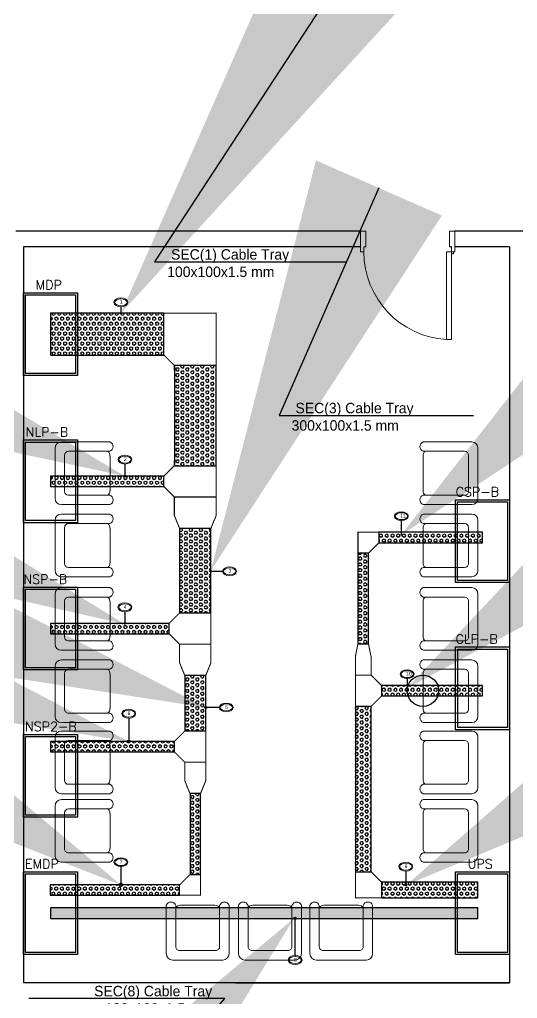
# Model space of a CAD drawing. Extents: x -64 to 135, y 290 to 405.
# Drawn here: x 55.84 to 60.6, y 348.52 to 357.9 of the extents above; entities that cross this region are included whole.
import ezdxf
from ezdxf import colors
from ezdxf.entities.mleader import LeaderData, LeaderLine
from ezdxf.math import Vec2, Vec3

# ---------------------------------------------------------------- set-up
doc = ezdxf.new("R2010")
doc.units = 0
doc.header["$LTSCALE"] = 0.15
doc.layers.get('0').update_dxf_attribs({"color": 252})
for name, color, linetype in [('0 ARCH', 252, 'Continuous'), ('0 CABLE ROUTING', 252, 'Continuous'), ('CIRCUIT_PRO_LAYER', 7, 'Continuous'), ('CPTOOLS-TRAY', 1, 'Continuous')]:
    doc.layers.add(name, color=color, linetype=linetype)
for name, color, linetype, lineweight in [('0 MDP', 7, 'Continuous', 30), ('DOOR', 252, 'Continuous', 20), ('FUR', 252, 'Continuous', 9), ('TMG-ELEC-CEILING-CONDUIT', 3, 'Continuous', 0), ('wall', 252, 'Continuous', 30)]:
    doc.layers.add(name, color=color, linetype=linetype, lineweight=lineweight)
doc.styles.add('ROMAND', font='ROMAND.SHX')
doc.styles.get("Standard").update_dxf_attribs({"font": 'txt', "height": 0.2})

# ---------------------------------------------------------------- blocks, each defined once
blk = doc.blocks.new('ARCH')
at = {"layer": 'DOOR'}
for points in [[(59.13, 355.675), (59.1, 355.675), (59.1, 355.875), (59.15, 355.875), (59.15, 355.725), (59.13, 355.725)], [(59.97, 355.675), (60, 355.675), (60, 355.875), (59.95, 355.875), (59.95, 355.725), (59.97, 355.725)], [(59.97, 355.675), (59.97, 354.835), (59.9217, 354.835), (59.9217, 355.675)]]:
    blk.add_lwpolyline(points, close=True, dxfattribs=at)
blk.add_circle((59.98, 355.665), 0.01, dxfattribs=at)
blk.add_arc((59.9749, 355.6783), 0.8449, 180.22177, 266.38894, dxfattribs=at)
at = {"layer": 'FUR'}
for p, q in [((56.7024, 353.855), (56.2374, 353.855)), ((59.6976, 353.855), (60.1626, 353.855)), ((56.1774, 353.795), (56.1774, 353.315)), ((56.2674, 353.7275), (56.2674, 353.3825)), ((56.7003, 353.765), (56.3049, 353.765)), ((59.6997, 353.765), (60.0951, 353.765)), ((60.1326, 353.7275), (60.1326, 353.3825)), ((60.2226, 353.795), (60.2226, 353.315)), ((56.7024, 353.39), (56.7024, 353.72)), ((59.6976, 353.39), (59.6976, 353.72)), ((56.3049, 353.345), (56.7003, 353.345)), ((60.0951, 353.345), (59.6997, 353.345)), ((56.2374, 353.255), (56.7024, 353.255)), ((56.7024, 353.1632), (56.2374, 353.1632)), ((60.1626, 353.255), (59.6976, 353.255)), ((59.6976, 353.1632), (60.1626, 353.1632)), ((56.1774, 353.1032), (56.1774, 352.6232)), ((56.7003, 353.0732), (56.3049, 353.0732)), ((59.6997, 353.0732), (60.0951, 353.0732)), ((60.2226, 353.1032), (60.2226, 352.6232)), ((56.2674, 353.0357), (56.2674, 352.6907)), ((56.7024, 352.6982), (56.7024, 353.0282)), ((59.6976, 352.6982), (59.6976, 353.0282)), ((60.1326, 353.0357), (60.1326, 352.6907)), ((56.3049, 352.6532), (56.7003, 352.6532)), ((60.0951, 352.6532), (59.6997, 352.6532)), ((56.2374, 352.5632), (56.7024, 352.5632)), ((60.1626, 352.5632), (59.6976, 352.5632)), ((56.7024, 352.4593), (56.2374, 352.4593)), ((59.6976, 352.4593), (60.1626, 352.4593)), ((56.1774, 352.3993), (56.1774, 351.9193)), ((56.2674, 352.3318), (56.2674, 351.9868)), ((56.7003, 352.3693), (56.3049, 352.3693)), ((56.7024, 351.9943), (56.7024, 352.3243)), ((59.6976, 351.9943), (59.6976, 352.3243)), ((59.6997, 352.3693), (60.0951, 352.3693)), ((60.1326, 352.3318), (60.1326, 351.9868)), ((60.2226, 352.3993), (60.2226, 351.9193)), ((56.3049, 351.9493), (56.7003, 351.9493)), ((60.0951, 351.9493), (59.6997, 351.9493)), ((56.2374, 351.8593), (56.7024, 351.8593)), ((60.1626, 351.8593), (59.6976, 351.8593)), ((56.7024, 351.7675), (56.2374, 351.7675)), ((59.6976, 351.7675), (60.1626, 351.7675)), ((56.1774, 351.7075), (56.1774, 351.2275)), ((56.7003, 351.6775), (56.3049, 351.6775)), ((59.6997, 351.6775), (60.0951, 351.6775)), ((60.2226, 351.7075), (60.2226, 351.2275)), ((56.2674, 351.64), (56.2674, 351.295)), ((56.7024, 351.3025), (56.7024, 351.6325)), ((59.6976, 351.3025), (59.6976, 351.6325)), ((60.1326, 351.64), (60.1326, 351.295)), ((56.3049, 351.2575), (56.7003, 351.2575)), ((60.0951, 351.2575), (59.6997, 351.2575)), ((56.2374, 351.1675), (56.7024, 351.1675)), ((60.1626, 351.1675), (59.6976, 351.1675)), ((56.1774, 351.0258), (56.1774, 350.5458)), ((56.7024, 351.0858), (56.2374, 351.0858)), ((59.6976, 351.0858), (60.1626, 351.0858)), ((60.2226, 351.0258), (60.2226, 350.5458)), ((56.2674, 350.9583), (56.2674, 350.6133)), ((56.7003, 350.9958), (56.3049, 350.9958)), ((56.7024, 350.6208), (56.7024, 350.9508)), ((59.6976, 350.6208), (59.6976, 350.9508)), ((59.6997, 350.9958), (60.0951, 350.9958)), ((60.1326, 350.9583), (60.1326, 350.6133)), ((56.3049, 350.5758), (56.7003, 350.5758)), ((60.0951, 350.5758), (59.6997, 350.5758)), ((56.2374, 350.4858), (56.7024, 350.4858)), ((60.1626, 350.4858), (59.6976, 350.4858)), ((56.1774, 350.3701), (56.1774, 349.8901)), ((56.7024, 350.4301), (56.2374, 350.4301)), ((59.6976, 350.4301), (60.1626, 350.4301)), ((60.2226, 350.3701), (60.2226, 349.8901)), ((56.2674, 350.3026), (56.2674, 349.9576)), ((56.7003, 350.3401), (56.3049, 350.3401)), ((56.7024, 349.9651), (56.7024, 350.2951)), ((59.6976, 349.9651), (59.6976, 350.2951)), ((59.6997, 350.3401), (60.0951, 350.3401)), ((60.1326, 350.3026), (60.1326, 349.9576)), ((56.3049, 349.9201), (56.7003, 349.9201)), ((60.0951, 349.9201), (59.6997, 349.9201)), ((56.2374, 349.8301), (56.7024, 349.8301)), ((60.1626, 349.8301), (59.6976, 349.8301)), ((57.2413, 349.4178), (57.2413, 348.9528)), ((57.3313, 349.4158), (57.3313, 349.0203)), ((57.7063, 349.4178), (57.3763, 349.4178)), ((57.7513, 349.0203), (57.7513, 349.4158)), ((57.8413, 348.9528), (57.8413, 349.4178)), ((57.9331, 349.4178), (57.9331, 348.9528)), ((58.0231, 349.4158), (58.0231, 349.0203)), ((58.3981, 349.4178), (58.0681, 349.4178)), ((58.4431, 349.0203), (58.4431, 349.4158)), ((58.5331, 348.9528), (58.5331, 349.4178)), ((58.6148, 349.4178), (58.6148, 348.9528)), ((58.7048, 349.4158), (58.7048, 349.0203)), ((59.0798, 349.4178), (58.7498, 349.4178)), ((59.1248, 349.0203), (59.1248, 349.4158)), ((59.2148, 348.9528), (59.2148, 349.4178)), ((57.3688, 348.9828), (57.7138, 348.9828)), ((58.0606, 348.9828), (58.4056, 348.9828)), ((58.7423, 348.9828), (59.0873, 348.9828)), ((57.3013, 348.8928), (57.7813, 348.8928)), ((57.9931, 348.8928), (58.4731, 348.8928)), ((58.6748, 348.8928), (59.1548, 348.8928))]:
    blk.add_line(p, q, dxfattribs=at)
for centre, major_axis, start_param, end_param in [((56.2374, 353.795), (0.0424, 0.0424), 0.785398, 2.356194), ((56.6848, 353.8104), (-0.0339, 0.0339), 2.685296, 5.122584), ((56.3049, 353.7275), (-0.0265, 0.0265), -0.785398, 0.785398), ((56.6424, 353.72), (-0.0424, 0.0424), 3.926991, 4.775053), ((56.3049, 353.3825), (0.0265, 0.0265), 2.356194, 3.926991), ((56.6424, 353.39), (0.0424, 0.0424), 4.649725, 5.497787), ((56.2374, 353.315), (-0.0424, 0.0424), 0.785398, 2.356194), ((56.6848, 353.2996), (0.0339, 0.0339), 4.302194, 6.739482), ((56.2374, 353.1032), (0.0424, 0.0424), 0.785398, 2.356194), ((56.6848, 353.1186), (-0.0339, 0.0339), 2.685296, 5.122584), ((56.3049, 353.0357), (-0.0265, 0.0265), -0.785398, 0.785398), ((56.6424, 353.0282), (-0.0424, 0.0424), 3.926991, 4.775053), ((56.6424, 352.6982), (0.0424, 0.0424), 4.649725, 5.497787), ((56.2374, 352.6232), (-0.0424, 0.0424), 0.785398, 2.356194), ((56.3049, 352.6907), (0.0265, 0.0265), 2.356194, 3.926991), ((56.6848, 352.6078), (0.0339, 0.0339), 4.302194, 6.739482), ((56.2374, 352.3993), (0.0424, 0.0424), 0.785398, 2.356194), ((56.6848, 352.4147), (-0.0339, 0.0339), 2.685296, 5.122584), ((56.3049, 352.3318), (-0.0265, 0.0265), -0.785398, 0.785398), ((56.6424, 352.3243), (-0.0424, 0.0424), 3.926991, 4.775053), ((56.3049, 351.9868), (0.0265, 0.0265), 2.356194, 3.926991), ((56.6424, 351.9943), (0.0424, 0.0424), 4.649725, 5.497787), ((56.6848, 351.9039), (0.0339, 0.0339), 4.302194, 6.739482), ((56.2374, 351.9193), (-0.0424, 0.0424), 0.785398, 2.356194), ((56.2374, 351.7075), (0.0424, 0.0424), 0.785398, 2.356194), ((56.6848, 351.7229), (-0.0339, 0.0339), 2.685296, 5.122584), ((56.3049, 351.64), (-0.0265, 0.0265), -0.785398, 0.785398), ((56.6424, 351.6325), (-0.0424, 0.0424), 3.926991, 4.775053), ((56.3049, 351.295), (0.0265, 0.0265), 2.356194, 3.926991), ((56.6424, 351.3025), (0.0424, 0.0424), 4.649725, 5.497787), ((56.2374, 351.2275), (-0.0424, 0.0424), 0.785398, 2.356194), ((56.6848, 351.2121), (0.0339, 0.0339), 4.302194, 6.739482), ((56.2374, 351.0258), (0.0424, 0.0424), 0.785398, 2.356194), ((56.6848, 351.0412), (-0.0339, 0.0339), 2.685296, 5.122584), ((56.3049, 350.9583), (-0.0265, 0.0265), -0.785398, 0.785398), ((56.6424, 350.9508), (-0.0424, 0.0424), 3.926991, 4.775053), ((56.2374, 350.5458), (-0.0424, 0.0424), 0.785398, 2.356194), ((56.3049, 350.6133), (0.0265, 0.0265), 2.356194, 3.926991), ((56.6424, 350.6208), (0.0424, 0.0424), 4.649725, 5.497787), ((56.6848, 350.5305), (0.0339, 0.0339), 4.302194, 6.739482), ((56.2374, 350.3701), (0.0424, 0.0424), 0.785398, 2.356194), ((56.6848, 350.3855), (-0.0339, 0.0339), 2.685296, 5.122584), ((56.3049, 350.3026), (-0.0265, 0.0265), -0.785398, 0.785398), ((56.6424, 350.2951), (-0.0424, 0.0424), 3.926991, 4.775053), ((56.2374, 349.8901), (-0.0424, 0.0424), 0.785398, 2.356194), ((56.3049, 349.9576), (0.0265, 0.0265), 2.356194, 3.926991), ((56.6424, 349.9651), (0.0424, 0.0424), 4.649725, 5.497787), ((56.6848, 349.8747), (0.0339, 0.0339), 4.302194, 6.739482), ((57.2859, 349.4003), (0.0339, 0.0339), 5.826889, 8.264177), ((57.3763, 349.3578), (0.0424, 0.0424), 0.785398, 1.63346), ((57.7063, 349.3578), (-0.0424, 0.0424), 4.649725, 5.497787), ((57.7967, 349.4003), (-0.0339, 0.0339), 4.302194, 6.739482), ((57.9777, 349.4003), (0.0339, 0.0339), 5.826889, 8.264177), ((58.0681, 349.3578), (0.0424, 0.0424), 0.785398, 1.63346), ((58.3981, 349.3578), (-0.0424, 0.0424), 4.649725, 5.497787), ((58.4885, 349.4003), (-0.0339, 0.0339), 4.302194, 6.739482), ((58.6594, 349.4003), (0.0339, 0.0339), 5.826889, 8.264177), ((58.7498, 349.3578), (0.0424, 0.0424), 0.785398, 1.63346), ((59.0798, 349.3578), (-0.0424, 0.0424), 4.649725, 5.497787), ((59.1701, 349.4003), (-0.0339, 0.0339), 4.302194, 6.739482), ((57.3013, 348.9528), (-0.0424, 0.0424), 0.785398, 2.356194), ((57.3688, 349.0203), (0.0265, 0.0265), 2.356194, 3.926991), ((57.7138, 349.0203), (-0.0265, 0.0265), 2.356194, 3.926991), ((57.7813, 348.9528), (0.0424, 0.0424), 3.926991, 5.497787), ((57.9931, 348.9528), (-0.0424, 0.0424), 0.785398, 2.356194), ((58.0606, 349.0203), (0.0265, 0.0265), 2.356194, 3.926991), ((58.4056, 349.0203), (-0.0265, 0.0265), 2.356194, 3.926991), ((58.4731, 348.9528), (0.0424, 0.0424), 3.926991, 5.497787), ((58.6748, 348.9528), (-0.0424, 0.0424), 0.785398, 2.356194), ((58.7423, 349.0203), (0.0265, 0.0265), 2.356194, 3.926991), ((59.0873, 349.0203), (-0.0265, 0.0265), 2.356194, 3.926991), ((59.1548, 348.9528), (0.0424, 0.0424), 3.926991, 5.497787)]:
    blk.add_ellipse(centre, major_axis=major_axis, ratio=1, start_param=start_param, end_param=end_param, dxfattribs=at)
at = {"layer": 'FUR', "extrusion": (0, 0, -1)}
for centre, major_axis, start_param, end_param in [((59.7152, 353.8104), (0.0339, 0.0339), 2.685296, 5.122584), ((60.1626, 353.795), (-0.0424, 0.0424), 0.785398, 2.356194), ((59.7576, 353.72), (0.0424, 0.0424), 3.926991, 4.775053), ((60.0951, 353.7275), (0.0265, 0.0265), -0.785398, 0.785398), ((59.7576, 353.39), (-0.0424, 0.0424), 4.649725, 5.497787), ((60.0951, 353.3825), (-0.0265, 0.0265), 2.356194, 3.926991), ((59.7152, 353.2996), (-0.0339, 0.0339), 4.302194, 6.739482), ((60.1626, 353.315), (0.0424, 0.0424), 0.785398, 2.356194), ((59.7152, 353.1186), (0.0339, 0.0339), 2.685296, 5.122584), ((60.1626, 353.1032), (-0.0424, 0.0424), 0.785398, 2.356194), ((59.7576, 353.0282), (0.0424, 0.0424), 3.926991, 4.775053), ((60.0951, 353.0357), (0.0265, 0.0265), -0.785398, 0.785398), ((59.7576, 352.6982), (-0.0424, 0.0424), 4.649725, 5.497787), ((59.7152, 352.6078), (-0.0339, 0.0339), 4.302194, 6.739482), ((60.0951, 352.6907), (-0.0265, 0.0265), 2.356194, 3.926991), ((60.1626, 352.6232), (0.0424, 0.0424), 0.785398, 2.356194), ((59.7152, 352.4147), (0.0339, 0.0339), 2.685296, 5.122584), ((60.1626, 352.3993), (-0.0424, 0.0424), 0.785398, 2.356194), ((59.7576, 352.3243), (0.0424, 0.0424), 3.926991, 4.775053), ((60.0951, 352.3318), (0.0265, 0.0265), -0.785398, 0.785398), ((59.7152, 351.9039), (-0.0339, 0.0339), 4.302194, 6.739482), ((59.7576, 351.9943), (-0.0424, 0.0424), 4.649725, 5.497787), ((60.0951, 351.9868), (-0.0265, 0.0265), 2.356194, 3.926991), ((60.1626, 351.9193), (0.0424, 0.0424), 0.785398, 2.356194), ((59.7152, 351.7229), (0.0339, 0.0339), 2.685296, 5.122584), ((60.1626, 351.7075), (-0.0424, 0.0424), 0.785398, 2.356194), ((59.7576, 351.6325), (0.0424, 0.0424), 3.926991, 4.775053), ((60.0951, 351.64), (0.0265, 0.0265), -0.785398, 0.785398), ((59.7576, 351.3025), (-0.0424, 0.0424), 4.649725, 5.497787), ((60.0951, 351.295), (-0.0265, 0.0265), 2.356194, 3.926991), ((59.7152, 351.2121), (-0.0339, 0.0339), 4.302194, 6.739482), ((60.1626, 351.2275), (0.0424, 0.0424), 0.785398, 2.356194), ((59.7152, 351.0412), (0.0339, 0.0339), 2.685296, 5.122584), ((60.1626, 351.0258), (-0.0424, 0.0424), 0.785398, 2.356194), ((59.7576, 350.9508), (0.0424, 0.0424), 3.926991, 4.775053), ((60.0951, 350.9583), (0.0265, 0.0265), -0.785398, 0.785398), ((59.7152, 350.5305), (-0.0339, 0.0339), 4.302194, 6.739482), ((59.7576, 350.6208), (-0.0424, 0.0424), 4.649725, 5.497787), ((60.0951, 350.6133), (-0.0265, 0.0265), 2.356194, 3.926991), ((60.1626, 350.5458), (0.0424, 0.0424), 0.785398, 2.356194), ((59.7152, 350.3855), (0.0339, 0.0339), 2.685296, 5.122584), ((60.1626, 350.3701), (-0.0424, 0.0424), 0.785398, 2.356194), ((59.7576, 350.2951), (0.0424, 0.0424), 3.926991, 4.775053), ((60.0951, 350.3026), (0.0265, 0.0265), -0.785398, 0.785398), ((59.7152, 349.8747), (-0.0339, 0.0339), 4.302194, 6.739482), ((59.7576, 349.9651), (-0.0424, 0.0424), 4.649725, 5.497787), ((60.0951, 349.9576), (-0.0265, 0.0265), 2.356194, 3.926991), ((60.1626, 349.8901), (0.0424, 0.0424), 0.785398, 2.356194)]:
    blk.add_ellipse(centre, major_axis=major_axis, ratio=1, start_param=start_param, end_param=end_param, dxfattribs=at)
at = {"layer": 'wall'}
for p, q in [((59.1, 355.875), (55.8, 355.875)), ((63.9, 355.875), (60, 355.875)), ((59.1, 355.725), (55.875, 355.725)), ((55.875, 355.725), (55.875, 348.675)), ((59.97, 355.725), (59.95, 355.725)), ((60.525, 355.725), (60, 355.725)), ((60.525, 355.725), (60.525, 348.675)), ((55.875, 355.125), (55.875, 348.675)), ((60.525, 348.675), (55.875, 348.675)), ((60.525, 348.675), (55.875, 348.675)), ((60.525, 348.675), (55.875, 348.675)), ((56.3513, 348.675), (55.875, 348.675)), ((56.3513, 348.675), (55.875, 348.675)), ((58.725, 348.675), (56.3513, 348.675)), ((57.9044, 348.675), (59.4201, 348.675)), ((60.525, 348.675), (58.3013, 348.675)), ((60.525, 348.675), (58.725, 348.675)), ((60.525, 348.675), (58.875, 348.675)), ((59.4201, 348.675), (60.525, 348.675))]:
    blk.add_line(p, q, dxfattribs=at)
blk = doc.blocks.new('PANELS')
at = {"layer": '0 CABLE ROUTING', "color": 3}
for points in [[(-0.2581, 0.3961), (0.2581, 0.3961), (0.2581, -0.3961), (-0.2581, -0.3961)], [(-0.2381, 0.3761), (0.2381, 0.3761), (0.2381, -0.3761), (-0.2381, -0.3761)]]:
    blk.add_lwpolyline(points, close=True, dxfattribs=at)
at = {"layer": '0 CABLE ROUTING', "color": 3, "style": 'ROMAND'}
blk.add_attdef('MDP', (-0.1415, 0.4281), '', height=0.0886, dxfattribs=at)
blk = doc.blocks.new('*U84')
at = {"color": 0, "const_width": 0.01}
for points in [[(-0.05, 0.15), (-0.05, 0.2)], [(0.05, 0.15), (0.05, 0.2)], [(0.2, 0.05), (0.15, 0.05)], [(0.2, -0.05), (0.15, -0.05)]]:
    blk.add_lwpolyline(points, dxfattribs=at)
at = {"layer": 'CIRCUIT_PRO_LAYER', "color": 0, "const_width": 0.01}
blk.add_lwpolyline([(-0.05, -0.05), (-0.05, 0.15), (0.05, 0.15), (0.15, 0.05), (0.15, -0.05)], close=True, dxfattribs=at)
blk = doc.blocks.new('*U95')
at = {"layer": 'CPTOOLS-TRAY'}
h = blk.add_hatch(dxfattribs=at)
h.set_pattern_fill('HEX', color=0, scale=0.005)
h.paths.add_polyline_path([(0.05, 1.2382), (-0.05, 1.2382), (-0.05, 0), (0.05, 0)])
at = {"layer": 'CPTOOLS-TRAY', "color": 0}
blk.add_lwpolyline([(0.05, 1.2382), (-0.05, 1.2382), (-0.05, 0), (0.05, 0)], close=True, dxfattribs=at)
blk = doc.blocks.new('*U145')
at = {"color": 0, "const_width": 0.01}
for points in [[(-0.075, 0.175), (-0.075, 0.225)], [(0.075, 0.175), (0.075, 0.225)], [(0.225, 0.075), (0.175, 0.075)], [(0.225, -0.075), (0.175, -0.075)]]:
    blk.add_lwpolyline(points, dxfattribs=at)
at = {"layer": 'CIRCUIT_PRO_LAYER', "color": 0, "const_width": 0.01}
blk.add_lwpolyline([(-0.075, -0.075), (-0.075, 0.175), (0.075, 0.175), (0.175, 0.075), (0.175, -0.075)], close=True, dxfattribs=at)
blk = doc.blocks.new('*U149')
at = {"layer": 'CPTOOLS-TRAY'}
h = blk.add_hatch(dxfattribs=at)
h.set_pattern_fill('HEX', color=0, scale=0.005)
h.paths.add_polyline_path([(0.075, 0.9228), (-0.075, 0.9228), (-0.075, 0), (0.075, 0)])
at = {"layer": 'CPTOOLS-TRAY', "color": 0}
blk.add_lwpolyline([(0.075, 0.9228), (-0.075, 0.9228), (-0.075, 0), (0.075, 0)], close=True, dxfattribs=at)
blk = doc.blocks.new('*U150')
at = {"color": 0, "const_width": 0.01}
for points in [[(-0.05, 0.175), (-0.05, 0.225)], [(0.05, 0.175), (0.05, 0.225)], [(-0.15, 0.075), (-0.2, 0.075)], [(0.2, 0.075), (0.15, 0.075)], [(-0.15, -0.075), (-0.2, -0.075)], [(0.2, -0.075), (0.15, -0.075)]]:
    blk.add_lwpolyline(points, dxfattribs=at)
at = {"layer": 'CIRCUIT_PRO_LAYER', "color": 0, "const_width": 0.01}
blk.add_lwpolyline([(-0.15, -0.075), (-0.15, 0.075), (-0.05, 0.175), (0.05, 0.175), (0.15, 0.075), (0.15, -0.075)], close=True, dxfattribs=at)
blk = doc.blocks.new('*U156')
at = {"color": 0, "const_width": 0.01}
for points in [[(0.3, 0.05), (0.35, 0.05)], [(0.3, -0.05), (0.35, -0.05)]]:
    blk.add_lwpolyline(points, dxfattribs=at)
at = {"layer": 'CIRCUIT_PRO_LAYER', "color": 0, "const_width": 0.01}
blk.add_lwpolyline([(0.3, 0.05), (0.1775, 0.075), (0, 0.075), (0, -0.075), (0.1775, -0.075), (0.3, -0.05)], close=True, dxfattribs=at)
blk = doc.blocks.new('*U154')
at = {"layer": 'CPTOOLS-TRAY'}
h = blk.add_hatch(dxfattribs=at)
h.set_pattern_fill('HEX', color=0, scale=0.005)
h.paths.add_polyline_path([(0.05, 0.9672), (-0.05, 0.9672), (-0.05, 0), (0.05, 0)])
at = {"layer": 'CPTOOLS-TRAY', "color": 0}
blk.add_lwpolyline([(0.05, 0.9672), (-0.05, 0.9672), (-0.05, 0), (0.05, 0)], close=True, dxfattribs=at)
blk = doc.blocks.new('*U152')
at = {"layer": 'CPTOOLS-TRAY'}
h = blk.add_hatch(dxfattribs=at)
h.set_pattern_fill('HEX', color=0, scale=0.005)
h.paths.add_polyline_path([(0.075, 1.5841), (-0.075, 1.5841), (-0.075, 0), (0.075, 0)])
at = {"layer": 'CPTOOLS-TRAY', "color": 0}
blk.add_lwpolyline([(0.075, 1.5841), (-0.075, 1.5841), (-0.075, 0), (0.075, 0)], close=True, dxfattribs=at)
blk = doc.blocks.new('*U160')
at = {"layer": 'CPTOOLS-TRAY'}
h = blk.add_hatch(dxfattribs=at)
h.set_pattern_fill('HEX', color=0, scale=0.005)
h.paths.add_polyline_path([(0.05, 0.8673), (-0.05, 0.8673), (-0.05, 0), (0.05, 0)])
at = {"layer": 'CPTOOLS-TRAY', "color": 0}
blk.add_lwpolyline([(0.05, 0.8673), (-0.05, 0.8673), (-0.05, 0), (0.05, 0)], close=True, dxfattribs=at)
blk = doc.blocks.new('*U161')
at = {"layer": 'CPTOOLS-TRAY'}
h = blk.add_hatch(dxfattribs=at)
h.set_pattern_fill('HEX', color=0, scale=0.005)
h.paths.add_polyline_path([(0.05, 0.9914), (-0.05, 0.9914), (-0.05, 0), (0.05, 0)])
at = {"layer": 'CPTOOLS-TRAY', "color": 0}
blk.add_lwpolyline([(0.05, 0.9914), (-0.05, 0.9914), (-0.05, 0), (0.05, 0)], close=True, dxfattribs=at)
blk = doc.blocks.new('*U190')
at = {"color": 0, "const_width": 0.01}
for points in [[(-0.05, 0.3), (-0.05, 0.35)], [(0.05, 0.3), (0.05, 0.35)], [(-0.15, 0.2), (-0.2, 0.2)], [(0.2, 0.2), (0.15, 0.2)], [(-0.15, -0.2), (-0.2, -0.2)], [(0.2, -0.2), (0.15, -0.2)]]:
    blk.add_lwpolyline(points, dxfattribs=at)
at = {"layer": 'CIRCUIT_PRO_LAYER', "color": 0, "const_width": 0.01}
blk.add_lwpolyline([(-0.15, -0.2), (-0.15, 0.2), (-0.05, 0.3), (0.05, 0.3), (0.15, 0.2), (0.15, -0.2)], close=True, dxfattribs=at)
blk = doc.blocks.new('*U191')
at = {"color": 0, "const_width": 0.01}
for points in [[(0.3, 0.15), (0.35, 0.15)], [(0.3, -0.15), (0.35, -0.15)]]:
    blk.add_lwpolyline(points, dxfattribs=at)
at = {"layer": 'CIRCUIT_PRO_LAYER', "color": 0, "const_width": 0.01}
blk.add_lwpolyline([(0.3, 0.15), (0.1775, 0.2), (0, 0.2), (0, -0.2), (0.1775, -0.2), (0.3, -0.15)], close=True, dxfattribs=at)
blk = doc.blocks.new('*U192')
at = {"color": 0, "const_width": 0.01}
for points in [[(-0.2, 0.3), (-0.2, 0.35)], [(0.2, 0.3), (0.2, 0.35)], [(0.35, 0.2), (0.3, 0.2)], [(0.35, -0.2), (0.3, -0.2)]]:
    blk.add_lwpolyline(points, dxfattribs=at)
at = {"layer": 'CIRCUIT_PRO_LAYER', "color": 0, "const_width": 0.01}
blk.add_lwpolyline([(-0.2, -0.2), (-0.2, 0.3), (0.2, 0.3), (0.3, 0.2), (0.3, -0.2)], close=True, dxfattribs=at)
blk = doc.blocks.new('*U194')
at = {"layer": 'CPTOOLS-TRAY'}
h = blk.add_hatch(dxfattribs=at)
h.set_pattern_fill('HEX', color=0, scale=0.005)
h.paths.add_polyline_path([(0.05, 1.085), (-0.05, 1.085), (-0.05, 0), (0.05, 0)])
at = {"layer": 'CPTOOLS-TRAY', "color": 0}
blk.add_lwpolyline([(0.05, 1.085), (-0.05, 1.085), (-0.05, 0), (0.05, 0)], close=True, dxfattribs=at)
blk = doc.blocks.new('*U195')
at = {"layer": 'CPTOOLS-TRAY'}
h = blk.add_hatch(dxfattribs=at)
h.set_pattern_fill('HEX', color=0, scale=0.005)
h.paths.add_polyline_path([(0.2, 0.96), (-0.2, 0.96), (-0.2, 0), (0.2, 0)])
at = {"layer": 'CPTOOLS-TRAY', "color": 0}
blk.add_lwpolyline([(0.2, 0.96), (-0.2, 0.96), (-0.2, 0), (0.2, 0)], close=True, dxfattribs=at)
blk = doc.blocks.new('*U196')
at = {"layer": 'CPTOOLS-TRAY'}
h = blk.add_hatch(dxfattribs=at)
h.set_pattern_fill('HEX', color=0, scale=0.005)
h.paths.add_polyline_path([(0.2, 1.085), (-0.2, 1.085), (-0.2, 0), (0.2, 0)])
at = {"layer": 'CPTOOLS-TRAY', "color": 0}
blk.add_lwpolyline([(0.2, 1.085), (-0.2, 1.085), (-0.2, 0), (0.2, 0)], close=True, dxfattribs=at)
blk = doc.blocks.new('*U197')
at = {"color": 0, "const_width": 0.01}
for points in [[(-0.05, 0.25), (-0.05, 0.3)], [(0.05, 0.25), (0.05, 0.3)], [(-0.15, 0.15), (-0.2, 0.15)], [(0.2, 0.15), (0.15, 0.15)], [(-0.15, -0.15), (-0.2, -0.15)], [(0.2, -0.15), (0.15, -0.15)]]:
    blk.add_lwpolyline(points, dxfattribs=at)
at = {"layer": 'CIRCUIT_PRO_LAYER', "color": 0, "const_width": 0.01}
blk.add_lwpolyline([(-0.15, -0.15), (-0.15, 0.15), (-0.05, 0.25), (0.05, 0.25), (0.15, 0.15), (0.15, -0.15)], close=True, dxfattribs=at)
blk = doc.blocks.new('*U203')
at = {"color": 0, "const_width": 0.01}
for points in [[(0.3, 0.1), (0.35, 0.1)], [(0.3, -0.1), (0.35, -0.1)]]:
    blk.add_lwpolyline(points, dxfattribs=at)
at = {"layer": 'CIRCUIT_PRO_LAYER', "color": 0, "const_width": 0.01}
blk.add_lwpolyline([(0.3, 0.1), (0.1775, 0.15), (0, 0.15), (0, -0.15), (0.1775, -0.15), (0.3, -0.1)], close=True, dxfattribs=at)
blk = doc.blocks.new('*U204')
at = {"color": 0, "const_width": 0.01}
for points in [[(-0.05, 0.2), (-0.05, 0.25)], [(0.05, 0.2), (0.05, 0.25)], [(-0.15, 0.1), (-0.2, 0.1)], [(0.2, 0.1), (0.15, 0.1)], [(-0.15, -0.1), (-0.2, -0.1)], [(0.2, -0.1), (0.15, -0.1)]]:
    blk.add_lwpolyline(points, dxfattribs=at)
at = {"layer": 'CIRCUIT_PRO_LAYER', "color": 0, "const_width": 0.01}
blk.add_lwpolyline([(-0.15, -0.1), (-0.15, 0.1), (-0.05, 0.2), (0.05, 0.2), (0.15, 0.1), (0.15, -0.1)], close=True, dxfattribs=at)
blk = doc.blocks.new('*U205')
at = {"color": 0, "const_width": 0.01}
for points in [[(0.3, 0.05), (0.35, 0.05)], [(0.3, -0.05), (0.35, -0.05)]]:
    blk.add_lwpolyline(points, dxfattribs=at)
at = {"layer": 'CIRCUIT_PRO_LAYER', "color": 0, "const_width": 0.01}
blk.add_lwpolyline([(0.3, 0.05), (0.1775, 0.1), (0, 0.1), (0, -0.1), (0.1775, -0.1), (0.3, -0.05)], close=True, dxfattribs=at)
blk = doc.blocks.new('*U201')
at = {"layer": 'CPTOOLS-TRAY'}
h = blk.add_hatch(dxfattribs=at)
h.set_pattern_fill('HEX', color=0, scale=0.005)
h.paths.add_polyline_path([(0.05, 1.135), (-0.05, 1.135), (-0.05, 0), (0.05, 0)])
at = {"layer": 'CPTOOLS-TRAY', "color": 0}
blk.add_lwpolyline([(0.05, 1.135), (-0.05, 1.135), (-0.05, 0), (0.05, 0)], close=True, dxfattribs=at)
blk = doc.blocks.new('*U199')
at = {"layer": 'CPTOOLS-TRAY'}
h = blk.add_hatch(dxfattribs=at)
h.set_pattern_fill('HEX', color=0, scale=0.005)
h.paths.add_polyline_path([(0.15, 0.81), (-0.15, 0.81), (-0.15, 0), (0.15, 0)])
at = {"layer": 'CPTOOLS-TRAY', "color": 0}
blk.add_lwpolyline([(0.15, 0.81), (-0.15, 0.81), (-0.15, 0), (0.15, 0)], close=True, dxfattribs=at)
blk = doc.blocks.new('*U208')
at = {"layer": 'CPTOOLS-TRAY'}
h = blk.add_hatch(dxfattribs=at)
h.set_pattern_fill('HEX', color=0, scale=0.005)
h.paths.add_polyline_path([(0.05, 1.185), (-0.05, 1.185), (-0.05, 0), (0.05, 0)])
at = {"layer": 'CPTOOLS-TRAY', "color": 0}
blk.add_lwpolyline([(0.05, 1.185), (-0.05, 1.185), (-0.05, 0), (0.05, 0)], close=True, dxfattribs=at)
blk = doc.blocks.new('*U102')
at = {"layer": 'CPTOOLS-TRAY'}
h = blk.add_hatch(dxfattribs=at)
h.set_pattern_fill('HEX', color=0, scale=0.005)
h.paths.add_polyline_path([(0.05, 0.7737), (-0.05, 0.7737), (-0.05, 0), (0.05, 0)])
at = {"layer": 'CPTOOLS-TRAY', "color": 0}
blk.add_lwpolyline([(0.05, 0.7737), (-0.05, 0.7737), (-0.05, 0), (0.05, 0)], close=True, dxfattribs=at)
blk = doc.blocks.new('*U210')
at = {"layer": 'CPTOOLS-TRAY'}
h = blk.add_hatch(dxfattribs=at)
h.set_pattern_fill('HEX', color=0, scale=0.005)
h.paths.add_polyline_path([(0.1, 0.5309), (-0.1, 0.5309), (-0.1, 0), (0.1, 0)])
at = {"layer": 'CPTOOLS-TRAY', "color": 0}
blk.add_lwpolyline([(0.1, 0.5309), (-0.1, 0.5309), (-0.1, 0), (0.1, 0)], close=True, dxfattribs=at)
blk = doc.blocks.new('N1O5Q1N3F1')
at = {"layer": '0 CABLE ROUTING', "color": 0}
for name, p, rotation in [('*U196', (56.1331, 354.315), 270), ('*U192', (57.518, 354.315), 180), ('*U190', (57.518, 352.905), 90.00000000001647), ('*U194', (56.1331, 352.905), 270.000000000015), ('*U191', (57.518, 352.755), 270.0000000000217), ('*U199', (57.518, 352.455), 180.0000000000005), ('*U84', (59.1248, 352.3672), 270), ('*U161', (60.2661, 352.3672), 90), ('*U160', (59.1248, 352.2172), 179.9999999999995), ('*U197', (57.518, 351.495), 90.00000000001414), ('*U201', (56.1331, 351.495), 270.0000000000144), ('*U156', (59.1248, 351.0498), 90), ('*U203', (57.518, 351.345), 270.000000000019), ('*U150', (59.1248, 350.8998), 270), ('*U154', (60.2669, 350.8998), 90), ('*U204', (57.518, 350.3641), 90.00000000001177), ('*U208', (56.1331, 350.3641), 270.000000000011), ('*U205', (57.518, 350.2141), 270), ('*U84', (57.518, 348.9904), 90), ('*U95', (57.368, 348.9904), 89.99999999999999), ('*U149', (60.2226, 348.9908), 90)]:
    blk.add_blockref(name, p, dxfattribs=dict(at, rotation=rotation))
for name, p in [('*U195', (57.518, 353.055)), ('*U210', (57.518, 350.5141)), ('*U152', (59.1248, 349.1658)), ('*U102', (57.518, 349.1404)), ('*U145', (59.1248, 348.9908))]:
    blk.add_blockref(name, p, dxfattribs=at)
blk = doc.blocks.new('*U96')
at = {"layer": 'CPTOOLS-TRAY'}
h = blk.add_hatch(dxfattribs=at)
h.set_pattern_fill('HEX', color=0, scale=0.005)
h.paths.add_polyline_path([(0.05, 4.0871), (-0.05, 4.0871), (-0.05, 0), (0.05, 0)])
at = {"layer": 'CPTOOLS-TRAY', "color": 0}
blk.add_lwpolyline([(0.05, 4.0871), (-0.05, 4.0871), (-0.05, 0), (0.05, 0)], close=True, dxfattribs=at)
blk = doc.blocks.new('L3M5M8H8C8')
at = {"layer": '0 CABLE ROUTING', "color": 0, "rotation": 270}
blk.add_blockref('*U96', (56.1331, 349.3412), dxfattribs=at)
blk = doc.blocks.new('dd')
at = {"layer": 'TMG-ELEC-CEILING-CONDUIT', "color": 2, "extrusion": (0, 0, -1)}
for centre, major_axis, ratio in [((7709, 57495), (-191, 0), 0.644804), ((7711, 57495), (-168, 0), 0.57281)]:
    blk.add_ellipse(centre, major_axis=major_axis, ratio=ratio, dxfattribs=at)
at = {"layer": 'TMG-ELEC-CEILING-CONDUIT', "color": 2}
blk.add_attdef('1', (7678, 57455), '', height=100, rotation=358.734, dxfattribs=at)

msp = doc.modelspace()

# ---------------------------------------------------------------- linework, layer by layer
at = {"layer": '0 CABLE ROUTING', "color": 2}
for points in [[(56.8074, 355.1492), (56.8074, 355.0874)], [(56.845, 353.6434), (56.845, 353.5274)], [(59.4895, 353.101), (59.4895, 352.9646)], [(57.7805, 352.6155), (57.668, 352.6155)], [(56.8446, 352.2287), (56.8446, 352.1174)], [(59.5454, 351.5878), (59.5454, 351.4972)], [(57.7484, 351.3117), (57.618, 351.3117)], [(56.8814, 351.2097), (56.8814, 350.9865)], [(56.8066, 349.7875), (56.8066, 349.6128)], [(59.5315, 349.7446), (59.5315, 349.6132)], [(58.4731, 348.9355), (58.4731, 349.2912)]]:
    msp.add_lwpolyline(points, dxfattribs=at)
for centre, radius in [((56.8074, 355.0874), 0.00574), ((56.845, 353.5274), 0.00921), ((59.4895, 352.9646), 0.00167), ((57.668, 352.6155), 0.00879), ((56.8446, 352.1174), 0.00717), ((59.6958, 351.4722), 0.15), ((59.5454, 351.4972), 0.00218), ((57.618, 351.3117), 0.0104), ((56.8814, 350.9865), 0.0131), ((56.8066, 349.6128), 0.0153), ((59.5315, 349.6132), 0.00865), ((58.4731, 349.2912), 0.0106)]:
    msp.add_circle(centre, radius, dxfattribs=at)

# ---------------------------------------------------------------- block references
at = {"layer": '0 ARCH', "color": 3}
msp.add_blockref('ARCH', (0, 0), dxfattribs=at)
at = {"layer": '0 CABLE ROUTING', "color": 3}
for p, values in [((56.1331, 354.8874), {'MDP': 'MDP'}), ((60.2661, 349.3412), {'MDP': 'UPS'})]:
    msp.add_blockref('PANELS', p, dxfattribs=at).add_auto_attribs(values)
at = {"layer": '0 CABLE ROUTING', "color": 1}
for name, p in [('N1O5Q1N3F1', (0, 0.5724)), ('L3M5M8H8C8', (0, 0))]:
    msp.add_blockref(name, p, dxfattribs=at)
at = {"layer": '0 CABLE ROUTING', "color": 3}
ref = msp.add_blockref('PANELS', (56.1331, 353.4774), dxfattribs=at)
ref.add_attrib('MDP', 'NLP-B', (55.8958, 353.9055), dxfattribs={"color": 1, "height": 0.08858, "style": 'ROMAND'})
ref = msp.add_blockref('PANELS', (60.2661, 352.905), dxfattribs=at)
ref.add_attrib('MDP', 'CSP-B', (60.0101, 353.3331), dxfattribs={"color": 7, "height": 0.08858, "style": 'ROMAND'})
ref = msp.add_blockref('PANELS', (56.1331, 352.0674), dxfattribs=at)
ref.add_attrib('MDP', 'NSP-B', (55.875, 352.4955), dxfattribs={"color": 2, "height": 0.08858, "style": 'ROMAND'})
ref = msp.add_blockref('PANELS', (60.2669, 351.495), dxfattribs=at)
ref.add_attrib('MDP', 'CLP-B', (60.0088, 351.9231), dxfattribs={"color": 5, "height": 0.08858, "style": 'ROMAND'})
ref = msp.add_blockref('PANELS', (56.1331, 350.6574), dxfattribs=at)
ref.add_attrib('MDP', 'NSP2-B', (55.8898, 351.0855), dxfattribs={"color": 4, "height": 0.08858, "style": 'ROMAND'})
ref = msp.add_blockref('PANELS', (56.1331, 349.3412), dxfattribs=at)
ref.add_attrib('MDP', 'EMDP', (55.8898, 349.7693), dxfattribs={"color": 4, "height": 0.08858, "style": 'ROMAND'})
at = {"layer": '0 MDP', "color": 3, "xscale": 0.0003457039765501616, "yscale": 0.0003457039765501616, "zscale": 0.0003457039765501616}
for p, values in [((54.1416, 335.3156), {'1': '1'}), ((54.1801, 333.8098), {'1': '2'}), ((56.8246, 333.2675), {'1': '11'}), ((55.1817, 332.7393), {'1': '3'}), ((54.1797, 332.3951), {'1': '4'}), ((56.8804, 331.7542), {'1': '10'}), ((54.2165, 331.3761), {'1': '6'}), ((55.1496, 331.4355), {'1': '5'}), ((54.1416, 329.9539), {'1': '7'}), ((56.8666, 329.911), {'1': '9'}), ((55.8082, 329.0166), {'1': '8'})]:
    msp.add_blockref('dd', p, dxfattribs=at).add_auto_attribs(values)

# ---------------------------------------------------------------- leaders
at = {"layer": '0 CABLE ROUTING', "color": 3}
ml = msp.add_multileader_mtext('Standard', dxfattribs=at)
ml.set_content(' SEC(1) Cable Tray 100x100x1.5 mm', color=2)
ml.set_leader_properties()
ml.build(insert=Vec2(0, 0))
ml.multileader.update_dxf_attribs({"text_left_attachment_type": 6, "text_right_attachment_type": 6, "dogleg_length": 0.1})
ctx = ml.context
ctx.base_point, ctx.char_height, ctx.landing_gap_size = Vec3(57.2294, 355.5809), 0.1, 0.02
ctx.left_attachment, ctx.right_attachment = 6, 6
notes = []
notes.append((ctx, [(0, (1, 1, 0), (57.1294, 355.5809), (1, 0), 0.1, [(0, [(56.8074, 355.0874)], 0, [])])]))
ctx.mtext.insert, ctx.mtext.width, ctx.mtext.flow_direction = Vec3(57.2494, 355.7009), 1.687976, 5
ml = msp.add_multileader_mtext('Standard', dxfattribs=at)
ml.set_content(' SEC(3) Cable Tray 300x100x1.5 mm', color=2)
ml.set_leader_properties()
ml.build(insert=Vec2(0, 0))
ml.multileader.update_dxf_attribs({"text_left_attachment_type": 6, "text_right_attachment_type": 6, "dogleg_length": 0.1})
ctx = ml.context
ctx.base_point, ctx.char_height, ctx.landing_gap_size = Vec3(58.4197, 354.1095), 0.1, 0.02
ctx.left_attachment, ctx.right_attachment = 6, 6
notes.append((ctx, [(0, (1, 1, 0), (58.3197, 354.1095), (1, 0), 0.1, [(0, [(57.668, 352.6243)], 0, [])])]))
ctx.mtext.insert, ctx.mtext.width, ctx.mtext.flow_direction = Vec3(58.4397, 354.2295), 1.72457, 5
at = {"layer": '0 CABLE ROUTING', "color": 2}
ml = msp.add_multileader_mtext('Standard', dxfattribs=at)
ml.set_content(' SEC(11) Cable Tray 100x100x1.5 mm', color=2)
ml.set_leader_properties()
ml.build(insert=Vec2(0, 0))
ml.multileader.update_dxf_attribs({"text_left_attachment_type": 6, "text_right_attachment_type": 6, "dogleg_length": 0.4115})
ctx = ml.context
ctx.base_point, ctx.char_height, ctx.landing_gap_size = Vec3(61.0865, 354.06), 0.1, 0.02
ctx.left_attachment, ctx.right_attachment = 6, 6
notes.append((ctx, [(0, (1, 1, 0), (60.675, 354.06), (1, 0), 0.4115, [(0, [(59.4878, 352.9646)], 0, [])])]))
ctx.mtext.insert, ctx.mtext.width, ctx.mtext.flow_direction = Vec3(61.1065, 354.18), 2.091338, 5
at = {"layer": '0 CABLE ROUTING', "color": 3}
ml = msp.add_multileader_mtext('Standard', dxfattribs=at)
ml.set_content(' SEC(2) Cable Tray 100x100x1.5 mm', color=2)
ml.set_leader_properties()
ml.build(insert=Vec2(0, 0))
ml.multileader.update_dxf_attribs({"text_left_attachment_type": 6, "text_right_attachment_type": 6, "dogleg_length": 0.394})
ctx = ml.context
ctx.base_point, ctx.char_height, ctx.landing_gap_size = Vec3(53.3349, 354.0896), 0.1, 0.02
ctx.left_attachment, ctx.right_attachment = 6, 6
notes.append((ctx, [(0, (1, 1, 0), (55.4189, 354.0896), (-1, 0), 0.394, [(0, [(56.845, 353.5274)], 0, [])])]))
ctx.mtext.insert, ctx.mtext.width, ctx.mtext.flow_direction = Vec3(53.3549, 354.2096), 1.680692, 5
at = {"layer": '0 CABLE ROUTING', "color": 2}
ml = msp.add_multileader_mtext('Standard', dxfattribs=at)
ml.set_content(' SEC(10) Cable Tray 100x100x1.5 mm', color=2)
ml.set_leader_properties()
ml.build(insert=Vec2(0, 0))
ml.multileader.update_dxf_attribs({"text_left_attachment_type": 6, "text_right_attachment_type": 6, "dogleg_length": 0.2568})
ctx = ml.context
ctx.base_point, ctx.char_height, ctx.landing_gap_size = Vec3(61.0865, 352.4824), 0.1, 0.02
ctx.left_attachment, ctx.right_attachment = 6, 6
notes.append((ctx, [(0, (1, 1, 0), (60.8297, 352.4824), (1, 0), 0.2568, [(0, [(59.5434, 351.4962)], 0, [])])]))
ctx.mtext.insert, ctx.mtext.width, ctx.mtext.flow_direction = Vec3(61.1065, 352.6024), 2.091338, 5
at = {"layer": '0 CABLE ROUTING', "color": 3}
ml = msp.add_multileader_mtext('Standard', dxfattribs=at)
ml.set_content(' SEC(4) Cable Tray 100x100x1.5 mm', color=2)
ml.set_leader_properties()
ml.build(insert=Vec2(0, 0))
ml.multileader.update_dxf_attribs({"text_left_attachment_type": 6, "text_right_attachment_type": 6, "dogleg_length": 0.3569})
ctx = ml.context
ctx.base_point, ctx.char_height, ctx.landing_gap_size = Vec3(53.3349, 352.7058), 0.1, 0.02
ctx.left_attachment, ctx.right_attachment = 6, 6
notes.append((ctx, [(0, (1, 1, 0), (55.3818, 352.7058), (-1, 0), 0.3569, [(0, [(56.844, 352.1102)], 0, [])])]))
ctx.mtext.insert, ctx.mtext.width, ctx.mtext.flow_direction = Vec3(53.3549, 352.8258), 1.673761, 5
ml = msp.add_multileader_mtext('Standard', dxfattribs=at)
ml.set_content(' SEC(5) Cable Tray 200x100x1.5 mm', color=2)
ml.set_leader_properties()
ml.build(insert=Vec2(0, 0))
ml.multileader.update_dxf_attribs({"text_left_attachment_type": 6, "text_right_attachment_type": 6, "dogleg_length": 0.1})
ctx = ml.context
ctx.base_point, ctx.char_height, ctx.landing_gap_size = Vec3(53.3349, 352.125), 0.1, 0.02
ctx.left_attachment, ctx.right_attachment = 6, 6
notes.append((ctx, [(0, (1, 1, 0), (55.1249, 352.125), (-1, 0), 0.1, [(0, [(57.618, 351.3117)], 0, [])])]))
ctx.mtext.insert, ctx.mtext.width, ctx.mtext.flow_direction = Vec3(53.3549, 352.245), 1.72457, 5
ml = msp.add_multileader_mtext('Standard', dxfattribs=at)
ml.set_content(' SEC(6) Cable Tray 100x100x1.5 mm', color=2)
ml.set_leader_properties()
ml.build(insert=Vec2(0, 0))
ml.multileader.update_dxf_attribs({"text_left_attachment_type": 6, "text_right_attachment_type": 6, "dogleg_length": 0.2783})
ctx = ml.context
ctx.base_point, ctx.char_height, ctx.landing_gap_size = Vec3(53.3349, 351.5105), 0.1, 0.02
ctx.left_attachment, ctx.right_attachment = 6, 6
notes.append((ctx, [(0, (1, 1, 0), (55.3032, 351.5105), (-1, 0), 0.2783, [(0, [(56.8814, 350.9865)], 0, [])])]))
ctx.mtext.insert, ctx.mtext.width, ctx.mtext.flow_direction = Vec3(53.3549, 351.6305), 1.957159, 5
at = {"layer": '0 CABLE ROUTING', "color": 2}
ml = msp.add_multileader_mtext('Standard', dxfattribs=at)
ml.set_content(' SEC(9) Cable Tray 150x100x1.5 mm', color=2)
ml.set_leader_properties()
ml.build(insert=Vec2(0, 0))
ml.multileader.update_dxf_attribs({"text_left_attachment_type": 6, "text_right_attachment_type": 6, "dogleg_length": 0.1})
ctx = ml.context
ctx.base_point, ctx.char_height, ctx.landing_gap_size = Vec3(61.0865, 350.5141), 0.1, 0.02
ctx.left_attachment, ctx.right_attachment = 6, 6
notes.append((ctx, [(0, (1, 1, 0), (60.9865, 350.5141), (1, 0), 0.1, [(0, [(59.5402, 349.6132)], 0, [])])]))
ctx.mtext.insert, ctx.mtext.width, ctx.mtext.flow_direction = Vec3(61.1065, 350.6341), 1.747311, 5
at = {"layer": '0 CABLE ROUTING', "color": 3}
ml = msp.add_multileader_mtext('Standard', dxfattribs=at)
ml.set_content(' SEC(7) Cable Tray 100x100x1.5 mm', color=2)
ml.set_leader_properties()
ml.build(insert=Vec2(0, 0))
ml.multileader.update_dxf_attribs({"text_left_attachment_type": 6, "text_right_attachment_type": 6, "dogleg_length": 0.4398})
ctx = ml.context
ctx.base_point, ctx.char_height, ctx.landing_gap_size = Vec3(53.3349, 350.41), 0.1, 0.02
ctx.left_attachment, ctx.right_attachment = 6, 6
notes.append((ctx, [(0, (1, 1, 0), (55.4647, 350.41), (-1, 0), 0.4398, [(0, [(56.8066, 349.6128)], 0, [])])]))
ctx.mtext.insert, ctx.mtext.width, ctx.mtext.flow_direction = Vec3(53.3549, 350.53), 1.798844, 5
at = {"layer": '0 CABLE ROUTING', "color": 2}
ml = msp.add_multileader_mtext('Standard', dxfattribs=at)
ml.set_content(' SEC(8) Cable Tray 100x100x1.5 mm', color=2)
ml.set_leader_properties()
ml.build(insert=Vec2(0, 0))
ml.multileader.update_dxf_attribs({"text_left_attachment_type": 6, "text_right_attachment_type": 6, "dogleg_length": 0.1})
ctx = ml.context
ctx.base_point, ctx.char_height, ctx.landing_gap_size = Vec3(56.01, 348.525), 0.1, 0.02
ctx.left_attachment, ctx.right_attachment, ctx.text_align_type = 6, 6, 2
notes.append((ctx, [(0, (1, 1, 0), (57.8, 348.525), (-1, 0), 0.1, [(0, [(58.4625, 349.2912)], 0, [])])]))
ctx.mtext.insert, ctx.mtext.width, ctx.mtext.alignment, ctx.mtext.flow_direction = Vec3(57.68, 348.645), 1.736826, 3, 5
for ctx, leaders in notes:
    for number, flags, end, landing, length, lines in leaders:
        leader = LeaderData()
        leader.index, (leader.has_last_leader_line, leader.has_dogleg_vector, leader.attachment_direction) = number, flags
        leader.last_leader_point, leader.dogleg_vector, leader.dogleg_length = Vec3(end), Vec3(landing), length
        for number, points, colour, breaks in lines:
            line = LeaderLine()
            line.index, line.vertices, line.color, line.breaks = number, Vec3.list(points), colors.encode_raw_color(colour), breaks
            leader.lines.append(line)
        ctx.leaders.append(leader)

doc.saveas('drawing.dxf')
